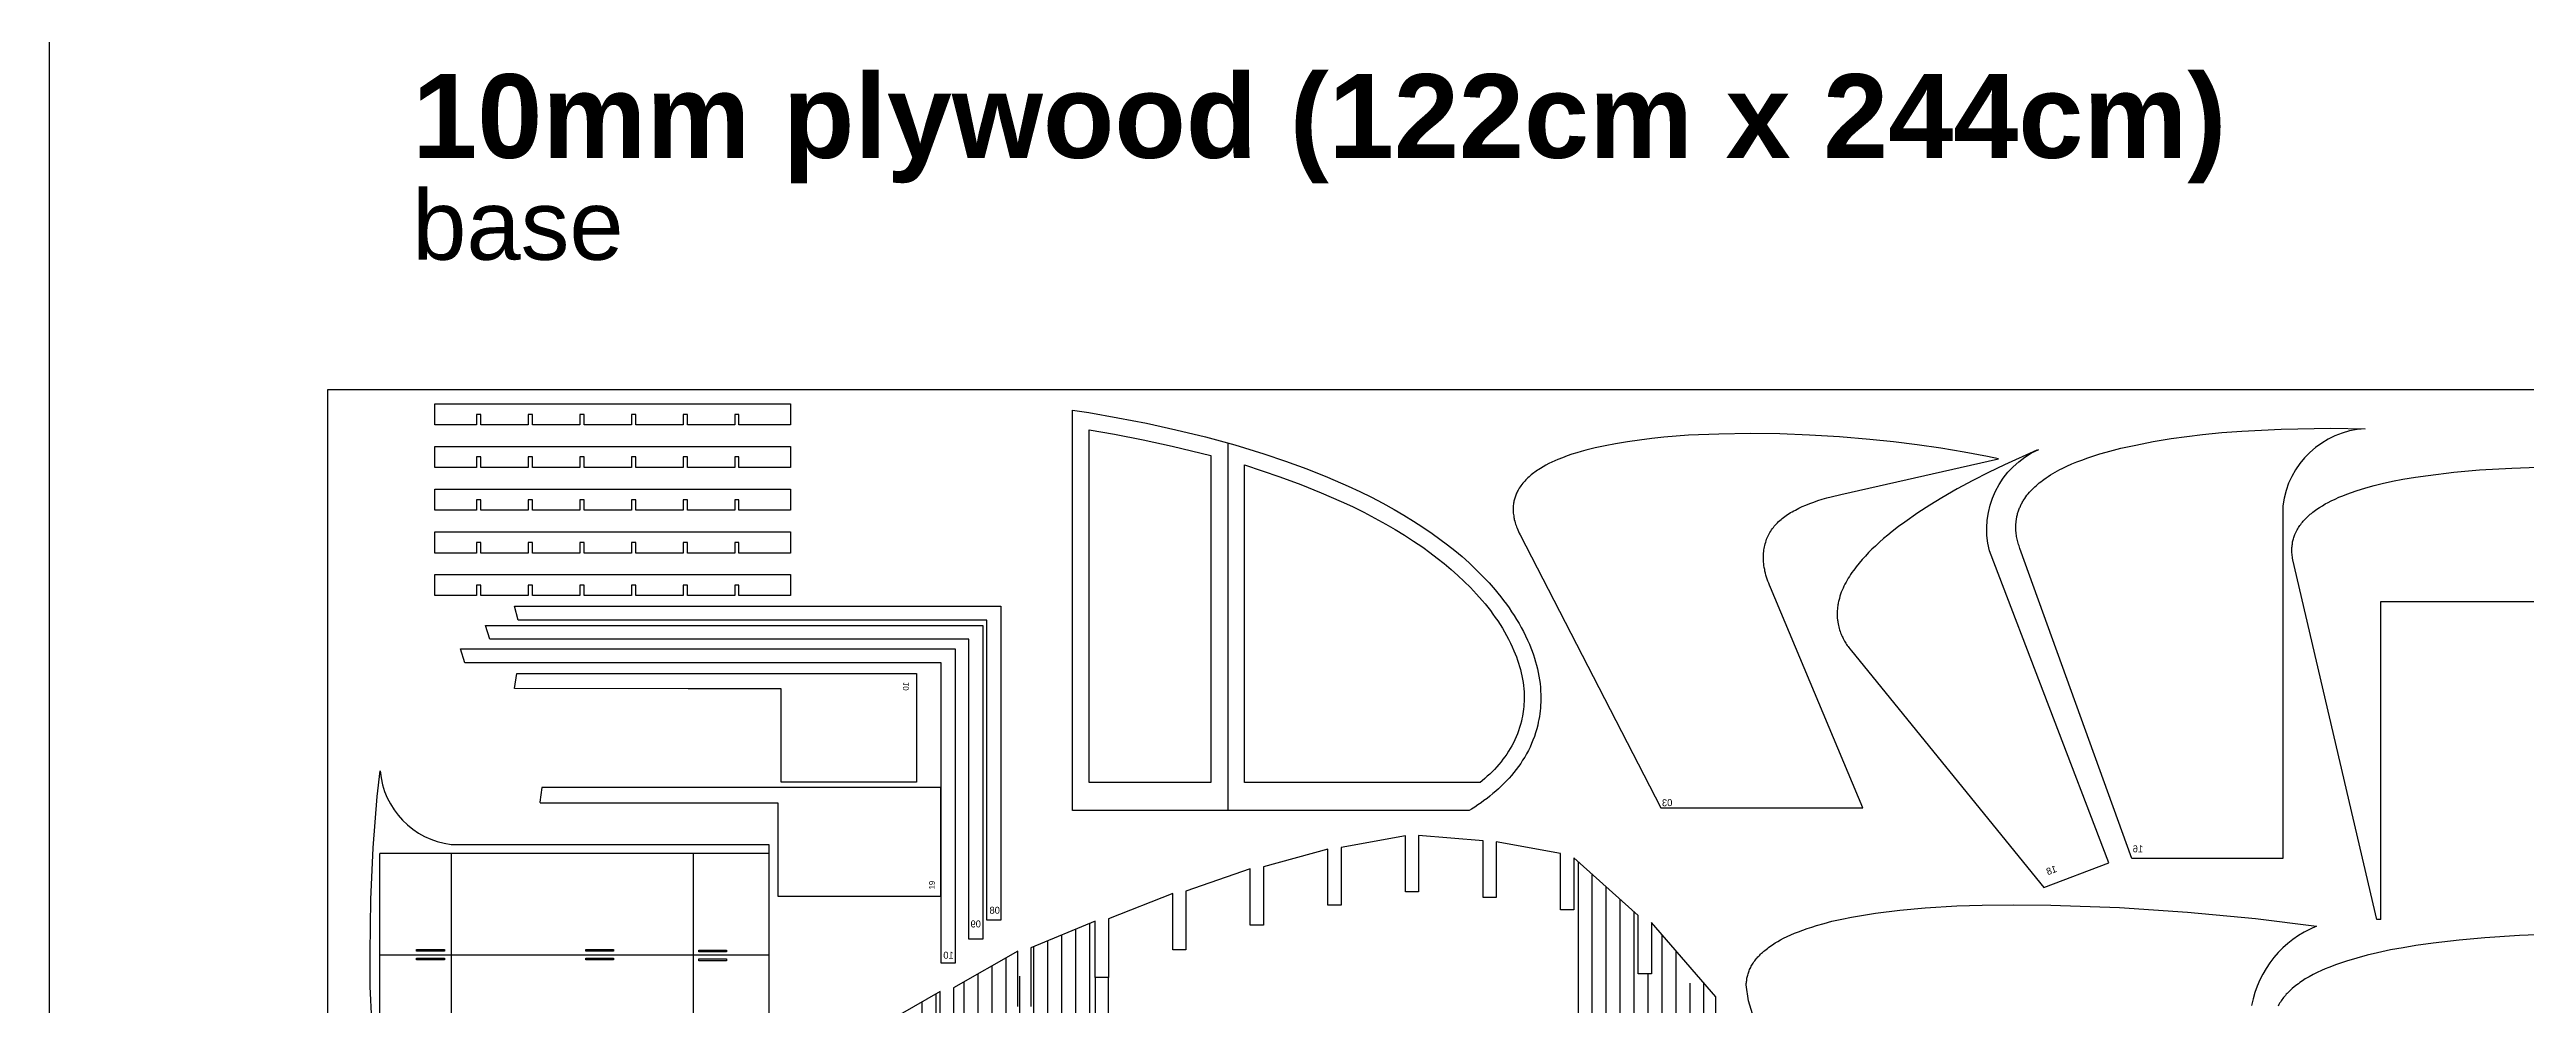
# Model space of a CAD drawing. Header units: millimetres. Extents: x 6840 to 12281, y 13072 to 17462.
# Drawn here: x 6840 to 8615, y 14441 to 15125 of the extents above; entities that cross this region are included whole.
import ezdxf

# ---------------------------------------------------------------- set-up
doc = ezdxf.new("R2010")
doc.units = ezdxf.units.MM
doc.header["$LTSCALE"] = 100
doc.header["$MEASUREMENT"] = 0
for name, color, linetype in [('CUT', 3, 'Continuous'), ('Default', 7, 'Continuous'), ('Engrave', 1, 'Continuous')]:
    doc.layers.add(name, color=color, linetype=linetype)

msp = doc.modelspace()

# ---------------------------------------------------------------- linework, layer by layer
at = {"layer": 'CUT'}
for points in [[(7223.4, 14856.4), (7223.4, 14863.9), (7220.4, 14863.9), (7220.4, 14856.4), (7186.4, 14856.4), (7186.4, 14863.9), (7183.4, 14863.9), (7183.4, 14856.4), (7149.4, 14856.4), (7149.4, 14863.9), (7146.4, 14863.9), (7146.4, 14856.4), (7116.4, 14856.4), (7116.4, 14871.5), (7371.3, 14871.5), (7371.3, 14856.4), (7334.4, 14856.4), (7334.4, 14863.9), (7331.4, 14863.9), (7331.4, 14856.4), (7297.4, 14856.4), (7297.4, 14863.9), (7294.4, 14863.9), (7294.4, 14856.4), (7260.4, 14856.4), (7260.4, 14863.9), (7257.4, 14863.9), (7257.4, 14856.4)], [(7573.3, 14580.3), (7573.3, 14866.9), (7585, 14865.1), (7605.7, 14861.5), (7626.3, 14857.5), (7647.4, 14852.9), (7668.5, 14847.7), (7689.5, 14842), (7710.4, 14835.6), (7725.9, 14830.4), (7741.2, 14824.8), (7756.1, 14818.9), (7770.8, 14812.5), (7779.2, 14808.6), (7787.5, 14804.5), (7795.7, 14800.2), (7803.7, 14795.8), (7810.7, 14791.7), (7817.6, 14787.5), (7824.4, 14783.1), (7831.1, 14778.5), (7836.5, 14774.6), (7841.9, 14770.5), (7847.2, 14766.3), (7852.4, 14762), (7857.4, 14757.5), (7862.3, 14752.9), (7867.1, 14748.1), (7871.7, 14743.2), (7876, 14738.3), (7878.1, 14735.8), (7880.2, 14733.2), (7882.2, 14730.6), (7884.2, 14728), (7886.1, 14725.3), (7887.9, 14722.6), (7889.8, 14719.9), (7891.5, 14717), (7893.2, 14714.2), (7894.8, 14711.3), (7896.4, 14708.3), (7897.9, 14705.3), (7899.3, 14702.3), (7900.6, 14699.3), (7901.6, 14696.8), (7902.6, 14694.3), (7903.5, 14691.8), (7904.3, 14689.3), (7905.1, 14686.8), (7905.8, 14684.2), (7906.4, 14681.6), (7907, 14679), (7907.5, 14676.4), (7907.9, 14673.7), (7908.3, 14671.1), (7908.5, 14668.4), (7908.7, 14665.8), (7908.9, 14663.1), (7908.9, 14660.4), (7908.8, 14657.7), (7908.7, 14655.7), (7908.6, 14653.6), (7908.4, 14651.6), (7908.1, 14649.5), (7907.8, 14647.5), (7907.4, 14645.4), (7907, 14643.4), (7906.6, 14641.4), (7905.9, 14638.6), (7905.1, 14635.9), (7904.2, 14633.3), (7903.2, 14630.7), (7902.2, 14628.2), (7901.1, 14625.7), (7899.9, 14623.2), (7898.6, 14620.8), (7897.3, 14618.5), (7895.8, 14616.2), (7894.4, 14613.9), (7892.8, 14611.7), (7891.2, 14609.6), (7889.6, 14607.5), (7887.9, 14605.4), (7886.1, 14603.4), (7884.3, 14601.4), (7882.4, 14599.5), (7880.5, 14597.6), (7878.6, 14595.8), (7876.5, 14594), (7874.5, 14592.3), (7872.4, 14590.6), (7870.3, 14588.9), (7868.1, 14587.3), (7866, 14585.7), (7863.7, 14584.2), (7861.5, 14582.7), (7859.2, 14581.3), (7857.5, 14580.3)], [(7223.4, 14825.8), (7223.4, 14833.4), (7220.4, 14833.4), (7220.4, 14825.8), (7186.4, 14825.8), (7186.4, 14833.4), (7183.4, 14833.4), (7183.4, 14825.8), (7149.4, 14825.8), (7149.4, 14833.4), (7146.4, 14833.4), (7146.4, 14825.8), (7116.4, 14825.8), (7116.4, 14840.9), (7371.3, 14840.9), (7371.3, 14825.8), (7334.4, 14825.8), (7334.4, 14833.4), (7331.4, 14833.4), (7331.4, 14825.8), (7297.4, 14825.8), (7297.4, 14833.4), (7294.4, 14833.4), (7294.4, 14825.8), (7260.4, 14825.8), (7260.4, 14833.4), (7257.4, 14833.4), (7257.4, 14825.8)], [(7696.5, 14600.3), (7696.5, 14827.7), (7721.9, 14819.1), (7736.9, 14813.6), (7751.5, 14807.8), (7765.9, 14801.5), (7774, 14797.8), (7782, 14793.8), (7790, 14789.6), (7797.8, 14785.3), (7804.5, 14781.4), (7811.2, 14777.4), (7817.7, 14773.1), (7824.2, 14768.7), (7829.4, 14764.9), (7834.6, 14761), (7839.6, 14757), (7844.6, 14752.9), (7849.4, 14748.6), (7854, 14744.3), (7858.5, 14739.8), (7862.8, 14735.2), (7866.9, 14730.5), (7868.9, 14728.2), (7870.8, 14725.8), (7872.7, 14723.4), (7874.5, 14720.9), (7876.2, 14718.5), (7878, 14716), (7879.6, 14713.4), (7881.3, 14710.8), (7882.8, 14708.2), (7884.3, 14705.5), (7885.7, 14702.8), (7887.1, 14700.1), (7888.4, 14697.4), (7889.6, 14694.6), (7890.5, 14692.4), (7891.3, 14690.2), (7892.1, 14687.9), (7892.9, 14685.7), (7893.6, 14683.4), (7894.2, 14681.2), (7894.7, 14678.9), (7895.2, 14676.6), (7895.7, 14674.3), (7896.1, 14672), (7896.4, 14669.7), (7896.6, 14667.4), (7896.8, 14665.1), (7896.9, 14662.8), (7896.9, 14660.5), (7896.8, 14658.2), (7896.7, 14656.4), (7896.6, 14654.7), (7896.4, 14652.9), (7896.2, 14651.1), (7896, 14649.4), (7895.6, 14647.7), (7895.3, 14645.9), (7894.9, 14644.2), (7894.3, 14641.9), (7893.6, 14639.6), (7892.9, 14637.3), (7892, 14635.1), (7891.1, 14632.9), (7890.2, 14630.8), (7889.2, 14628.7), (7888.1, 14626.6), (7886.9, 14624.6), (7885.7, 14622.6), (7884.4, 14620.6), (7883.1, 14618.7), (7881.7, 14616.9), (7880.3, 14615), (7878.7, 14613.2), (7877.2, 14611.4), (7875.6, 14609.7), (7873.9, 14608), (7872.2, 14606.3), (7870.5, 14604.7), (7868.7, 14603.1), (7866.8, 14601.5), (7865.3, 14600.3), (7696.5, 14600.3)], [(7223.4, 14795.2), (7223.4, 14802.8), (7220.4, 14802.8), (7220.4, 14795.2), (7186.4, 14795.2), (7186.4, 14802.8), (7183.4, 14802.8), (7183.4, 14795.2), (7149.4, 14795.2), (7149.4, 14802.8), (7146.4, 14802.8), (7146.4, 14795.2), (7116.4, 14795.2), (7116.4, 14810.3), (7371.3, 14810.3), (7371.3, 14795.2), (7334.4, 14795.2), (7334.4, 14802.8), (7331.4, 14802.8), (7331.4, 14795.2), (7297.4, 14795.2), (7297.4, 14802.8), (7294.4, 14802.8), (7294.4, 14795.2), (7260.4, 14795.2), (7260.4, 14802.8), (7257.4, 14802.8), (7257.4, 14795.2)], [(7223.4, 14764.6), (7223.4, 14772.2), (7220.4, 14772.2), (7220.4, 14764.6), (7186.4, 14764.6), (7186.4, 14772.2), (7183.4, 14772.2), (7183.4, 14764.6), (7149.4, 14764.6), (7149.4, 14772.2), (7146.4, 14772.2), (7146.4, 14764.6), (7116.4, 14764.6), (7116.4, 14779.7), (7371.3, 14779.7), (7371.3, 14764.6), (7334.4, 14764.6), (7334.4, 14772.2), (7331.4, 14772.2), (7331.4, 14764.6), (7297.4, 14764.6), (7297.4, 14772.2), (7294.4, 14772.2), (7294.4, 14764.6), (7260.4, 14764.6), (7260.4, 14772.2), (7257.4, 14772.2), (7257.4, 14764.6)], [(7223.4, 14734.1), (7223.4, 14741.6), (7220.4, 14741.6), (7220.4, 14734.1), (7186.4, 14734.1), (7186.4, 14741.6), (7183.4, 14741.6), (7183.4, 14734.1), (7149.4, 14734.1), (7149.4, 14741.6), (7146.4, 14741.6), (7146.4, 14734.1), (7116.4, 14734.1), (7116.4, 14749.1), (7371.3, 14749.1), (7371.3, 14734.1), (7334.4, 14734.1), (7334.4, 14741.6), (7331.4, 14741.6), (7331.4, 14734.1), (7297.4, 14734.1), (7297.4, 14741.6), (7294.4, 14741.6), (7294.4, 14734.1), (7260.4, 14734.1), (7260.4, 14741.6), (7257.4, 14741.6), (7257.4, 14734.1)], [(7152.9, 14712.8), (7509.1, 14712.8), (7509.1, 14488), (7499.1, 14488), (7499.1, 14702.8), (7155.8, 14702.8)], [(7173.5, 14726.5), (7521.9, 14726.5), (7521.9, 14501.6), (7511.9, 14501.6), (7511.9, 14716.5), (7176.2, 14716.5)], [(7134.8, 14695.9), (7489.2, 14695.9), (7489.2, 14471), (7479.2, 14471), (7479.2, 14685.9), (7138.1, 14685.9)], [(7461.6, 14600.6), (7364.6, 14600.6), (7364.6, 14667.3), (7297.9, 14667.3), (7297.9, 14667.3), (7173.7, 14667.6), (7175.3, 14678.4), (7461.6, 14678.4)]]:
    msp.add_lwpolyline(points, close=True, dxfattribs=at)
for points in [[(7585.3, 14600.3), (7585.3, 14852.9), (7603.5, 14849.7), (7623.9, 14845.7), (7644.7, 14841.2), (7672.5, 14834.4), (7672.5, 14600.3), (7585.3, 14600.3)], [(7684.5, 14843.4), (7684.5, 14580.3)], [(8139.5, 14582.2), (8073.3, 14739.9), (8072.7, 14741.5), (8072.1, 14742.9), (8071.5, 14744.4), (8071, 14745.9), (8070.6, 14747.3), (8070.1, 14748.7), (8069.8, 14750.1), (8069.4, 14751.5), (8069.2, 14752.9), (8068.9, 14754.3), (8068.7, 14755.6), (8068.5, 14756.9), (8068.4, 14758.2), (8068.3, 14759.5), (8068.3, 14760.7), (8068.3, 14762), (8068.3, 14763.2), (8068.4, 14764.4), (8068.5, 14765.6), (8068.6, 14766.8), (8068.8, 14767.9), (8069, 14769), (8069.3, 14770.1), (8069.5, 14771.2), (8069.9, 14772.3), (8070.2, 14773.4), (8070.6, 14774.4), (8071, 14775.4), (8071.4, 14776.4), (8071.9, 14777.4), (8072.4, 14778.4), (8073, 14779.3), (8073.5, 14780.3), (8074.1, 14781.2), (8074.8, 14782.1), (8075.4, 14782.9), (8076.1, 14783.8), (8076.8, 14784.6), (8077.6, 14785.5), (8078.4, 14786.3), (8079.2, 14787.1), (8080, 14787.8), (8080.9, 14788.6), (8081.8, 14789.3), (8082.7, 14790.1), (8083.6, 14790.8), (8084.6, 14791.5), (8085.6, 14792.2), (8086.7, 14792.9), (8087.8, 14793.5), (8088.9, 14794.2), (8090, 14794.8), (8091.2, 14795.4), (8093.6, 14796.7), (8096.1, 14797.8), (8098.7, 14798.9), (8101.5, 14800), (8104.4, 14801.1), (8107.3, 14802.1), (8110.4, 14803.1), (8113.6, 14804), (8116.9, 14804.9), (8123.8, 14806.6), (8236.8, 14832.1), (8228.7, 14833.8), (8212.1, 14836.9), (8195.4, 14839.6), (8178.5, 14842.1), (8161.5, 14844.2), (8144.5, 14846), (8122.8, 14847.8), (8101.3, 14849.1), (8080, 14849.9), (8059.1, 14850.1), (8036.4, 14849.8), (8014.5, 14848.9), (7997, 14847.5), (7988.3, 14846.6), (7979.6, 14845.5), (7970.9, 14844.3), (7962.2, 14842.8), (7954.9, 14841.4), (7947.7, 14839.8), (7941.1, 14838.2), (7937.8, 14837.3), (7934.6, 14836.3), (7931.1, 14835.3), (7927.7, 14834.1), (7924.4, 14832.8), (7921, 14831.5), (7918.9, 14830.6), (7916.7, 14829.6), (7914.6, 14828.6), (7912.5, 14827.5), (7910.5, 14826.3), (7908.5, 14825.1), (7907.5, 14824.5), (7906.5, 14823.9), (7905.5, 14823.2), (7904.6, 14822.5), (7903.7, 14821.9), (7902.9, 14821.2), (7902, 14820.5), (7901.2, 14819.9), (7900.4, 14819.1), (7899.6, 14818.4), (7898.8, 14817.7), (7898.1, 14816.9), (7897.3, 14816.1), (7896.6, 14815.3), (7895.9, 14814.5), (7895.3, 14813.7), (7894.6, 14812.8), (7894, 14811.9), (7893.4, 14811), (7892.9, 14810.1), (7892.5, 14809.5), (7892.2, 14808.8), (7891.8, 14808.1), (7891.5, 14807.4), (7891.2, 14806.7), (7890.9, 14806), (7890.7, 14805.3), (7890.4, 14804.6), (7890.2, 14803.9), (7890, 14803.2), (7889.8, 14802.4), (7889.6, 14801.7), (7889.5, 14801), (7889.3, 14800.2), (7889.2, 14799.5), (7889.1, 14798.7), (7889.1, 14798.3), (7889.1, 14797.8), (7889, 14796.9), (7889, 14795.9), (7889, 14795), (7889.1, 14794), (7889.1, 14793.1), (7889.2, 14792.2), (7889.4, 14791.2), (7889.5, 14790.6), (7889.6, 14790), (7889.7, 14789.3), (7889.8, 14788.7), (7890.1, 14787.5), (7890.5, 14786.2), (7890.8, 14785.3), (7891.1, 14784.3), (7891.4, 14783.4), (7891.8, 14782.5), (7892.3, 14781.2), (7892.8, 14780), (7893.4, 14778.8), (7894, 14777.6), (7994.7, 14582.2), (8139.5, 14582.2)], [(8510.6, 14502.2), (8507.8, 14502.2), (8447.6, 14759.8), (8447.4, 14760.8), (8447.3, 14761.8), (8447.1, 14762.8), (8447, 14763.8), (8446.9, 14764.8), (8446.9, 14765.8), (8446.9, 14766.8), (8446.9, 14767.6), (8446.9, 14768.5), (8447, 14769.3), (8447.1, 14770.2), (8447.2, 14771), (8447.3, 14771.7), (8447.4, 14772.5), (8447.6, 14773.3), (8447.8, 14774.1), (8448, 14774.8), (8448.2, 14775.6), (8448.5, 14776.4), (8448.8, 14777.2), (8449.1, 14777.9), (8449.4, 14778.7), (8449.7, 14779.4), (8450.1, 14780.3), (8450.6, 14781.1), (8451.1, 14782), (8451.6, 14782.8), (8452.1, 14783.6), (8452.6, 14784.4), (8453.2, 14785.1), (8453.8, 14785.9), (8454.4, 14786.7), (8455, 14787.4), (8455.6, 14788.1), (8456.3, 14788.8), (8457, 14789.5), (8457.7, 14790.2), (8458.4, 14790.8), (8459.1, 14791.5), (8460, 14792.3), (8460.9, 14793), (8461.8, 14793.8), (8462.8, 14794.5), (8463.7, 14795.2), (8464.7, 14795.9), (8466.7, 14797.2), (8468.7, 14798.5), (8470.8, 14799.7), (8472.9, 14800.8), (8475, 14801.9), (8477.8, 14803.2), (8480.6, 14804.5), (8483.4, 14805.6), (8486.3, 14806.7), (8489.6, 14808), (8493, 14809.1), (8499.8, 14811.2), (8505.7, 14812.9), (8511.6, 14814.3), (8519, 14816), (8526.4, 14817.4), (8535.4, 14818.9), (8544.4, 14820.2), (8562.8, 14822.4), (8581.3, 14824.1), (8604.5, 14825.4), (8623.1, 14826)], [(8510.6, 14502.2), (8510.6, 14730), (8621.5, 14730), (8621.5, 14502.2)], [(8034.1, 14403.9), (8034.1, 14446.8), (7988, 14500.1), (7988, 14463.2), (7978.5, 14463.2), (7978.5, 14505.1), (7932.4, 14546.4), (7932.4, 14509.2), (7923, 14509.2), (7923, 14549.5), (7876.8, 14557.9), (7876.8, 14518), (7867.4, 14518), (7867.4, 14558.5), (7821.3, 14562.3), (7821.3, 14521.9), (7811.8, 14521.9), (7811.8, 14562.1), (7765.7, 14553.7), (7765.7, 14512.4), (7756.3, 14512.4), (7756.3, 14552.6), (7710.2, 14539.9), (7710.2, 14498.1), (7700.7, 14498.1), (7700.7, 14538.4), (7654.6, 14522.5), (7654.6, 14480.4), (7645.2, 14480.4), (7645.2, 14520.8), (7599.1, 14502.7), (7599.1, 14460.6), (7589.6, 14460.6), (7589.6, 14500.9), (7543.5, 14482), (7543.5, 14440)], [(7534.1, 14440), (7534.1, 14479.6), (7488, 14453.3), (7488, 14411)], [(8634.7, 14491.6), (8609.9, 14490.7), (8585.2, 14489.1), (8566.6, 14487.5), (8548.1, 14485.3), (8535.7, 14483.5), (8526.5, 14482), (8517.4, 14480.4), (8508.3, 14478.4), (8500.8, 14476.6), (8493.3, 14474.6), (8486.1, 14472.4), (8482.5, 14471.2), (8478.9, 14470), (8473.4, 14467.9), (8470.7, 14466.8), (8468, 14465.6), (8465, 14464.2), (8462.2, 14462.8), (8459.3, 14461.2), (8457.9, 14460.4), (8456.5, 14459.6), (8454.5, 14458.3), (8452.5, 14457), (8451.5, 14456.2), (8450.5, 14455.5), (8449.5, 14454.8), (8448.6, 14454), (8447, 14452.7), (8446.3, 14452.1), (8445.6, 14451.4), (8444.9, 14450.7), (8444.2, 14450), (8443.5, 14449.3), (8442.8, 14448.6), (8442.2, 14447.8), (8441.5, 14447.1), (8440.9, 14446.3), (8440.3, 14445.5), (8439.7, 14444.7), (8439.2, 14443.9), (8438.6, 14443.1), (8438.1, 14442.3), (8437.5, 14441.2), (8437, 14440.2)], [(7478.5, 14411), (7478.5, 14450.7), (7432.4, 14424.1)]]:
    msp.add_lwpolyline(points, dxfattribs=at)
msp.add_lwpolyline([(8332.2, 14545.9), (8252, 14767.8), (8251.7, 14768.8), (8251.4, 14769.7), (8251.1, 14770.7), (8250.8, 14771.7), (8250.5, 14772.6), (8250.3, 14773.6), (8250.1, 14774.6), (8249.9, 14775.5), (8249.7, 14776.5), (8249.6, 14777.5), (8249.4, 14778.4), (8249.3, 14779.4), (8249.2, 14780.4), (8249.2, 14781.3), (8249.1, 14782.3), (8249.1, 14783.3), (8249.1, 14784.3), (8249.2, 14785.3), (8249.3, 14786.4), (8249.4, 14787.4), (8249.5, 14788.5), (8249.7, 14789.5), (8249.8, 14790.1), (8249.9, 14790.7), (8250.1, 14791.4), (8250.2, 14792.1), (8250.4, 14792.8), (8250.6, 14793.5), (8250.8, 14794.2), (8251, 14794.9), (8251.3, 14795.5), (8251.5, 14796.2), (8251.8, 14796.9), (8252.1, 14797.5), (8252.4, 14798.2), (8252.7, 14798.8), (8253, 14799.5), (8253.4, 14800.1), (8253.7, 14800.8), (8254.1, 14801.4), (8254.4, 14802), (8254.8, 14802.6), (8255.5, 14803.7), (8256.3, 14804.8), (8257.1, 14806), (8258, 14807), (8258.9, 14808.1), (8259.8, 14809.1), (8260.8, 14810.1), (8261.8, 14811.1), (8262.8, 14812), (8263.8, 14813), (8264.8, 14813.9), (8265.9, 14814.8), (8267, 14815.6), (8268.1, 14816.5), (8269.2, 14817.3), (8270.8, 14818.4), (8272.3, 14819.4), (8273.9, 14820.5), (8275.6, 14821.5), (8277.2, 14822.4), (8278.9, 14823.4), (8280.6, 14824.3), (8282.3, 14825.1), (8285.7, 14826.8), (8289.2, 14828.4), (8292.7, 14829.8), (8296.3, 14831.2), (8300.6, 14832.8), (8305, 14834.2), (8309.4, 14835.6), (8313.8, 14836.9), (8319.1, 14838.3), (8324.3, 14839.6), (8335, 14841.9), (8347.6, 14844.4), (8360.3, 14846.5), (8371.5, 14848), (8382.8, 14849.4), (8396.8, 14850.8), (8410.9, 14851.8), (8439.1, 14853.2), (8474.7, 14853.9), (8499.3, 14853.6, 0.364364), (8440.4, 14798.3), (8440.4, 14545.9)], format="xyb", close=True, dxfattribs=at)
for points in [[(8264.5, 14838.3), (8264.2, 14838.2), (8241, 14827.8), (8229.6, 14822.3), (8218.3, 14816.6), (8207.2, 14810.5), (8196.2, 14804.2), (8187.5, 14798.8), (8178.9, 14793.3), (8169.6, 14786.8), (8165.1, 14783.5), (8160.6, 14780), (8157.5, 14777.5), (8154.4, 14774.9), (8151.4, 14772.3), (8148.5, 14769.6), (8146, 14767.3), (8143.6, 14764.9), (8141.3, 14762.4), (8139, 14759.9), (8136.8, 14757.3), (8134.7, 14754.7), (8133.7, 14753.3), (8132.7, 14752), (8131.7, 14750.6), (8130.7, 14749.2), (8129.9, 14747.8), (8129.1, 14746.5), (8128.3, 14745.1), (8127.5, 14743.7), (8126.7, 14742.3), (8126, 14740.9), (8125.4, 14739.5), (8124.7, 14738), (8124.1, 14736.6), (8123.6, 14735.1), (8123.1, 14733.6), (8122.7, 14732.1), (8122.3, 14730.6), (8122.1, 14729.8), (8121.9, 14729), (8121.8, 14728.3), (8121.6, 14727.5), (8121.5, 14726.7), (8121.4, 14725.9), (8121.3, 14724.6), (8121.2, 14723.2), (8121.1, 14721.9), (8121.1, 14720.5), (8121.1, 14719.8), (8121.2, 14719.2), (8121.2, 14718.5), (8121.2, 14717.8), (8121.3, 14717.2), (8121.4, 14716.5), (8121.5, 14715.8), (8121.6, 14715.2), (8121.8, 14713.9), (8122, 14712.8), (8122.3, 14711.7), (8122.6, 14710.6), (8122.9, 14709.6), (8123.2, 14708.5), (8123.6, 14707.5), (8124, 14706.6), (8124.3, 14705.8), (8124.7, 14704.9), (8125.1, 14704.1), (8125.5, 14703.3), (8126, 14702.4), (8126.4, 14701.6), (8126.9, 14700.8), (8127.4, 14700), (8127.9, 14699.2), (8128.4, 14698.4), (8129, 14697.6), (8129.5, 14696.9), (8130.1, 14696.1), (8131.3, 14694.6), (8269.2, 14525), (8315.7, 14542.8), (8230.2, 14766.1, -0.364364), (8265.5, 14838.8)], [(7071.3, 14429.8), (7070.3, 14454.1), (7070.1, 14478.4), (7070.7, 14516.5), (7072.4, 14553.4), (7075.3, 14590.2), (7077.3, 14608.6, 0.354019), (7128.2, 14555.9), (7355.9, 14555.9), (7355.9, 14404.5)], [(7478.9, 14519), (7478.9, 14596.8), (7193.1, 14596.8), (7191.8, 14586.3, 0.451214), (7192.3, 14585.7), (7362.2, 14585.7), (7362.2, 14519), (7462.2, 14519), (7478.9, 14519)], [(8067.3, 14412.3), (8057.6, 14444), (8056, 14455.4), (8056, 14456.3), (8056.1, 14457), (8056.2, 14457.7), (8056.3, 14458.5), (8056.4, 14459.4), (8056.5, 14460.1), (8056.7, 14460.8), (8056.8, 14461.6), (8057.1, 14462.4), (8057.3, 14463.2), (8057.5, 14464), (8057.8, 14464.8), (8058.1, 14465.5), (8058.4, 14466.3), (8058.8, 14467), (8059.2, 14467.9), (8059.6, 14468.7), (8060.1, 14469.5), (8060.5, 14470.2), (8061, 14471), (8061.5, 14471.8), (8062.1, 14472.5), (8062.6, 14473.2), (8063.2, 14474), (8063.8, 14474.7), (8064.4, 14475.4), (8065, 14476), (8065.6, 14476.7), (8066.3, 14477.3), (8066.9, 14478), (8067.6, 14478.6), (8068.5, 14479.4), (8069.3, 14480.1), (8070.2, 14480.8), (8071.1, 14481.5), (8072, 14482.2), (8072.9, 14482.8), (8074.8, 14484.1), (8076.7, 14485.4), (8078.7, 14486.5), (8080.6, 14487.6), (8082.7, 14488.7), (8085.3, 14490), (8087.9, 14491.2), (8090.6, 14492.3), (8093.3, 14493.4), (8096.5, 14494.6), (8099.7, 14495.8), (8102.9, 14496.8), (8106.2, 14497.8), (8111.7, 14499.4), (8117.4, 14500.9), (8124.4, 14502.5), (8131.4, 14503.9), (8139.9, 14505.4), (8148.5, 14506.7), (8166.1, 14508.9), (8184.2, 14510.6), (8206.8, 14511.9), (8224.9, 14512.5), (8247.5, 14512.8), (8274.3, 14512.5), (8323.4, 14510.8), (8372.2, 14507.5), (8420.8, 14502.8), (8464.4, 14497.3, 0.255185), (8418, 14440.6)]]:
    msp.add_lwpolyline(points, format="xyb", dxfattribs=at)
at = {"layer": 'Default'}
msp.add_lwpolyline([(6840.5, 13072.4), (6840.5, 17461.8), (12281.2, 17461.8), (12281.2, 13072.4)], close=True, dxfattribs=at)
msp.add_lwpolyline([(7039.9, 13661.6), (7039.9, 14881.6), (9479.9, 14881.6), (9479.9, 13661.6), (7039.9, 13661.6)], dxfattribs=at)
at = {"layer": 'Engrave', "color": 1}
for p, q in [((7128.2, 14549.5), (7128.2, 14404.5)), ((7301.7, 14404.5), (7301.7, 14549.5)), ((7077, 14477), (7355.9, 14477))]:
    msp.add_line(p, q, dxfattribs=at)
at = {"layer": 'Engrave'}
for p in [(7599.1, 14460.6), (7599.1, 14435.3)]:
    msp.add_line(p, (7599.1, 14460.6), dxfattribs=at)
at = {"layer": 'Engrave', "color": 1}
for points in [[(7355.9, 14404.5), (7077, 14404.5), (7077, 14549.5)], [(7355.9, 14549.5), (7077, 14549.5)], [(7935.7, 14321.6), (7935.7, 14543.4)], [(7945.7, 14321.6), (7945.7, 14534.4)], [(7955.7, 14321.6), (7955.7, 14525.5)], [(7965.7, 14321.6), (7965.7, 14516.5)], [(7585.7, 13679.7), (7585.7, 14499.3)], [(7975.7, 14321.6), (7975.7, 14507.5)], [(7545.7, 13681.4), (7545.7, 14482.9)], [(7555.7, 13681), (7555.7, 14487)], [(7565.7, 13680.5), (7565.7, 14491.1)], [(7575.7, 13680.1), (7575.7, 14495.2)], [(7995.7, 13751.5), (7995.7, 14491.1)], [(8005.7, 13753.8), (8005.7, 14479.6)], [(7505.7, 13682.7), (7505.7, 14463.4)], [(7515.7, 13682.1), (7515.7, 14469.2)], [(7525.7, 13681.4), (7525.7, 14474.9)], [(7985.7, 14321.6), (7985.7, 14463.2)], [(7475.7, 13685), (7475.7, 14449.1)], [(7495.7, 13683.4), (7495.7, 14457.7)], [(7535.7, 13739.2), (7535.7, 14461.5)], [(8015.7, 13758.5), (8015.7, 14456.5)], [(8025.7, 13758.5), (8025.7, 14456.5)], [(7465.7, 13686.8), (7465.7, 14443.3)]]:
    msp.add_lwpolyline(points, dxfattribs=at)
for points in [[(7123.4, 14479.5), (7103.4, 14479.5), (7103.4, 14480.7), (7123.4, 14480.7)], [(7244.6, 14479.5), (7224.7, 14479.5), (7224.7, 14480.7), (7244.6, 14480.7)], [(7325.5, 14479), (7305.6, 14479), (7305.6, 14480.3), (7325.5, 14480.3)], [(7123.4, 14473.2), (7103.4, 14473.2), (7103.4, 14474.4), (7123.4, 14474.4)], [(7244.6, 14473.2), (7224.7, 14473.2), (7224.7, 14474.4), (7244.6, 14474.4)], [(7325.5, 14472.7), (7305.6, 14472.7), (7305.6, 14474), (7325.5, 14474)]]:
    msp.add_lwpolyline(points, close=True, dxfattribs=at)
at = {"layer": 'Engrave'}
msp.add_lwpolyline([(7589.6, 14460.6), (7589.6, 14435.3)], dxfattribs=at)

# ---------------------------------------------------------------- texts
at = {"attachment_point": 7}
for s, insert, char_height, width, line_spacing_factor in [('{\\fArial|b1|i0|c0|p34;10mm plywood (122cm x 244cm)}', (7100.3, 15029.4), 60, 2059.64, 0.9639), ('{\\fArial|b0|i0|c0|p34;base}', (7100.3, 14973.9), 50, 4836.78, 0.96396)]:
    msp.add_mtext(s, dxfattribs=dict(at, insert=insert, char_height=char_height, width=width, line_spacing_factor=line_spacing_factor))
at = {"layer": 'Engrave', "text_generation_flag": 2}
for s, height, rotation, p in [('10', 4.17, 90, (7456, 14672.3)), ('03', 5, 1.0694, (8003.1, 14583.4))]:
    msp.add_text(s, height=height, rotation=rotation, dxfattribs=at).set_placement(p)
at = {"layer": 'Engrave', "extrusion": (0, 0, -1)}
for s, p in [('16', (-8340.3, 14550.3)), ('09', (-7507.7, 14496.5)), ('08', (-7521.3, 14506.3)), ('10', (-7488.2, 14474.1))]:
    msp.add_text(s, height=5, dxfattribs=at).set_placement(p)
msp.add_text('18', height=5, rotation=339.047, dxfattribs=at).set_placement((-8279, 14536.5))
at = {"layer": 'Engrave'}
msp.add_text('19', height=4.17, rotation=90, dxfattribs=at).set_placement((7474.7, 14523.7))

doc.saveas('drawing.dxf')
